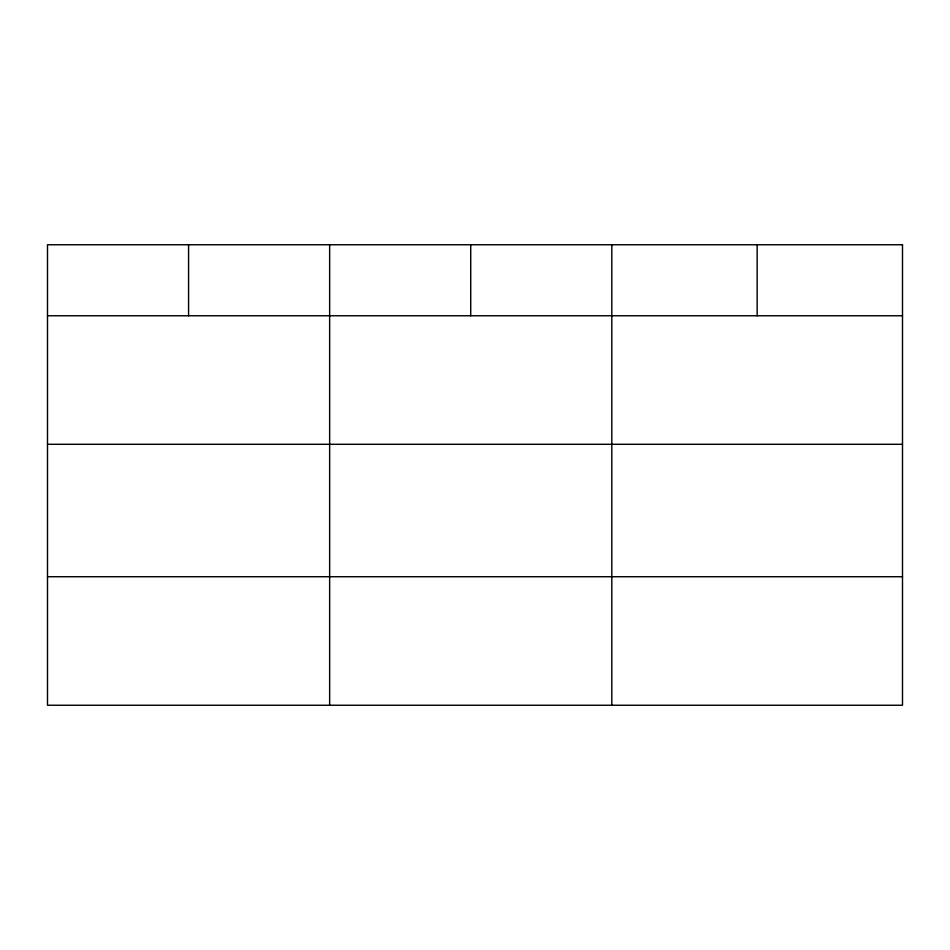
<?xml version="1.0" encoding="UTF-8"?>
<svg xmlns="http://www.w3.org/2000/svg" width="950" height="950" viewBox="0 0 950 950"><rect width="100%" height="100%" fill="white"/><g stroke="black" fill="none" stroke-linecap="round" stroke-linejoin="round"><path stroke-width="1.43" d="M47.5 315.756L902.5 315.756M47.5 444.291L902.5 444.291M47.5 576.721L902.5 576.721M757.15 244.756L757.15 315.756M611.8 244.756L611.8 705.244M470.725 244.756L470.725 315.756M329.65 244.756L329.65 705.244M188.575 244.756L188.575 315.756M902.5 244.756L47.5 244.756L47.5 705.244L902.5 705.244L902.5 244.756"/></g></svg>
